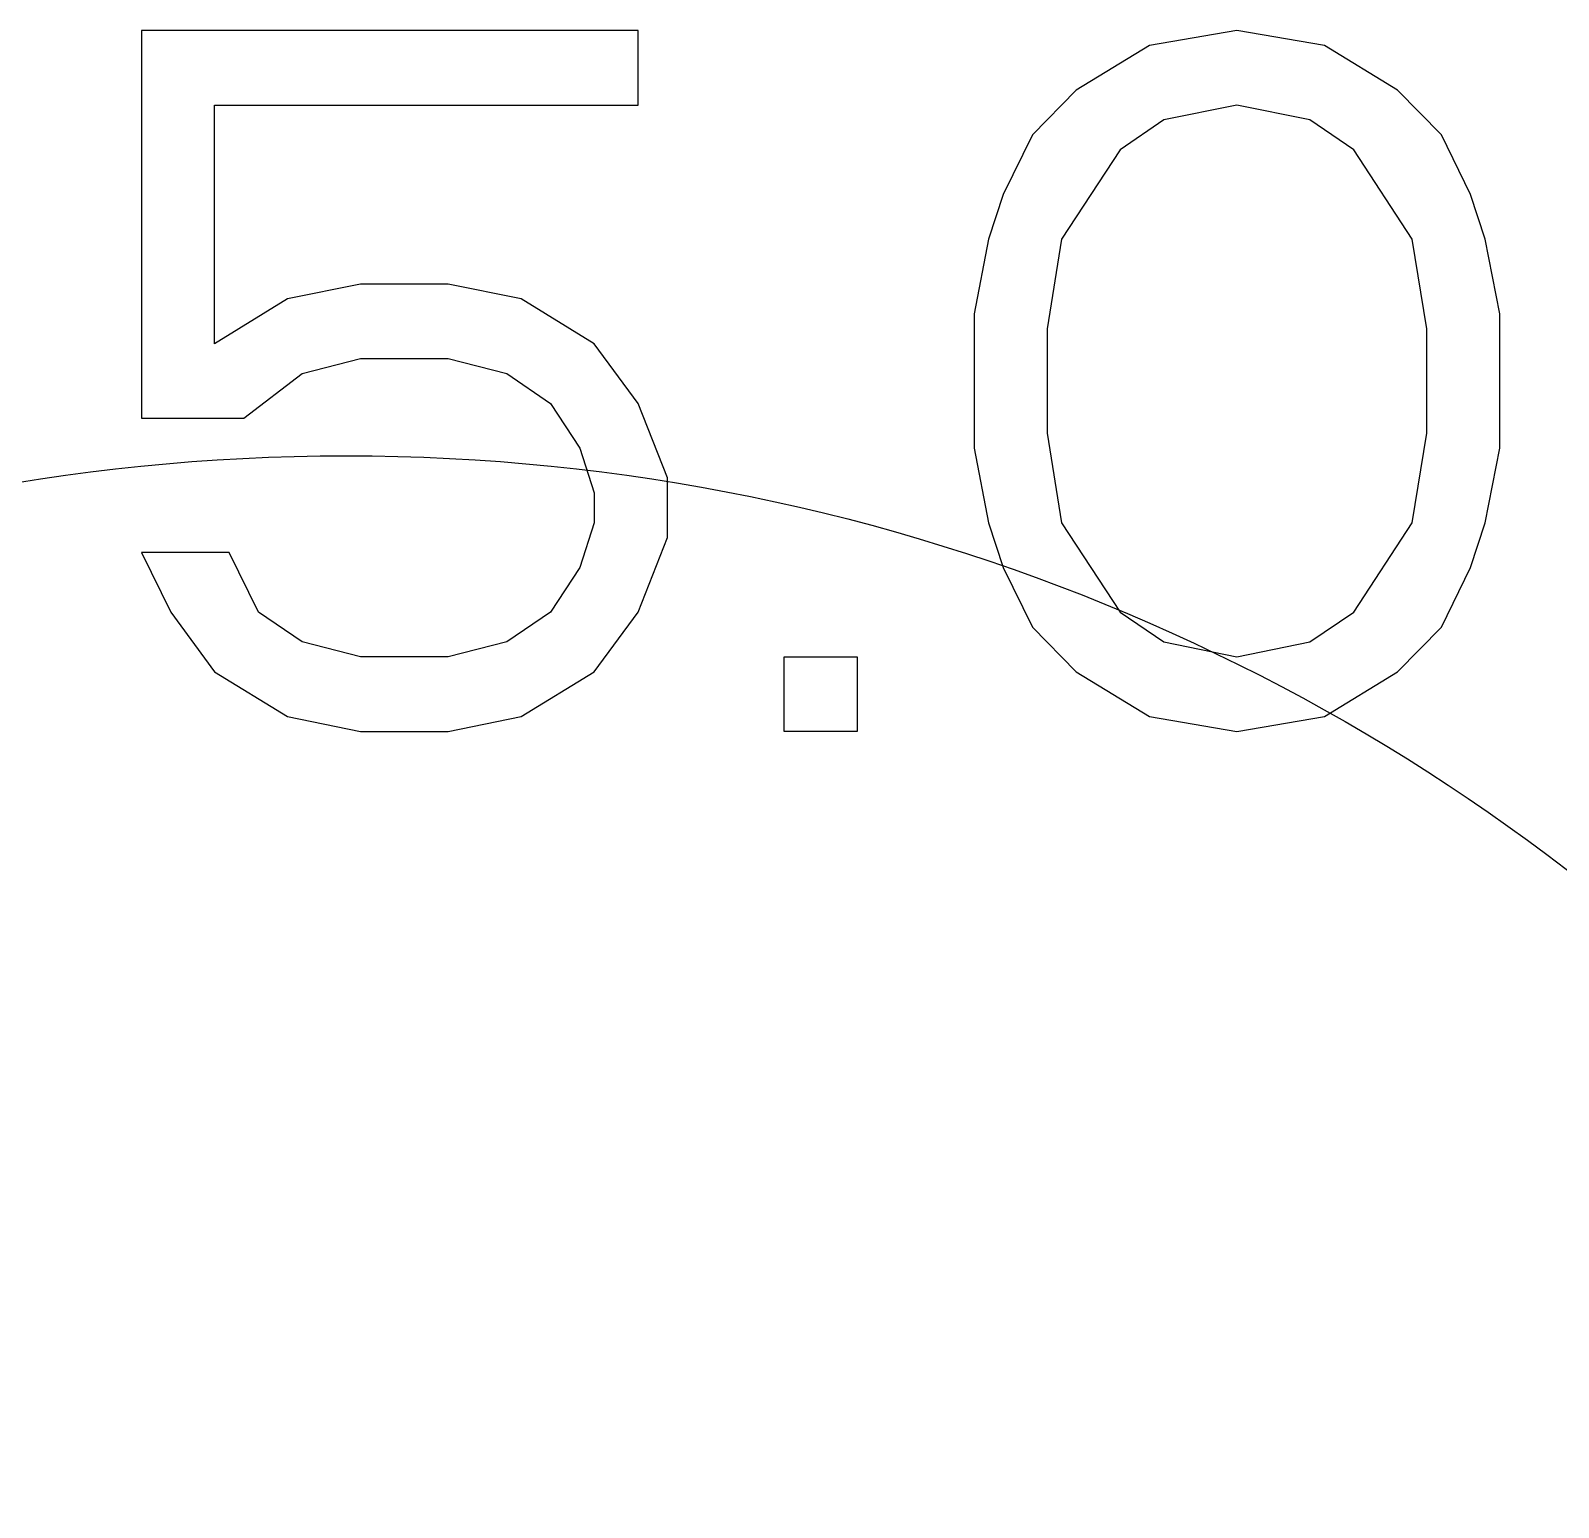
# Model space of a CAD drawing. Header units: millimetres. Extents: x 0 to 594, y 0 to 420.
# Drawn here: x 139.7 to 160.21, y 285.78 to 305.6 of the extents above; entities that cross this region are included whole.
import ezdxf

# ---------------------------------------------------------------- set-up
doc = ezdxf.new("R2010")
doc.units = ezdxf.units.MM
doc.header["$LTSCALE"] = 32.67
doc.layers.get('0').update_dxf_attribs({"linetype": 'CONTINUOUS'})
doc.layers.add('ASSEM_MEM', color=7, linetype='CONTINUOUS')

msp = doc.modelspace()

# ---------------------------------------------------------------- linework, layer by layer
at = {"color": 7, "linetype": 'CONTINUOUS'}
msp.add_circle((143.938, 272.953), 26.941, dxfattribs=at)
at = {"layer": 'ASSEM_MEM', "color": 7, "linetype": 'CONTINUOUS'}
for p, q in [((141.193, 305.603), (141.193, 300.397)), ((147.858, 305.603), (141.193, 305.603)), ((147.858, 304.602), (147.858, 305.603)), ((155.896, 305.603), (154.72, 305.403)), ((157.072, 305.403), (155.896, 305.603)), ((154.72, 305.403), (153.739, 304.802)), ((158.052, 304.802), (157.072, 305.403)), ((153.739, 304.802), (153.151, 304.201)), ((158.64, 304.201), (158.052, 304.802)), ((142.173, 301.398), (142.173, 304.602)), ((142.173, 304.602), (147.858, 304.602)), ((155.896, 304.602), (154.916, 304.402)), ((156.876, 304.402), (155.896, 304.602)), ((154.916, 304.402), (154.328, 304.001)), ((157.464, 304.001), (156.876, 304.402)), ((153.151, 304.201), (152.759, 303.4)), ((159.033, 303.4), (158.64, 304.201)), ((154.328, 304.001), (153.543, 302.8)), ((158.248, 302.8), (157.464, 304.001)), ((152.759, 303.4), (152.563, 302.8)), ((159.229, 302.8), (159.033, 303.4)), ((152.563, 302.8), (152.367, 301.799)), ((153.543, 302.8), (153.347, 301.599)), ((158.444, 301.599), (158.248, 302.8)), ((159.425, 301.799), (159.229, 302.8)), ((144.133, 302.199), (143.153, 301.999)), ((145.31, 302.199), (144.133, 302.199)), ((146.29, 301.999), (145.31, 302.199)), ((143.153, 301.999), (142.173, 301.398)), ((147.27, 301.398), (146.29, 301.999)), ((152.367, 301.799), (152.367, 299.997)), ((159.425, 299.997), (159.425, 301.799)), ((153.347, 301.599), (153.347, 300.197)), ((158.444, 300.197), (158.444, 301.599)), ((147.858, 300.598), (147.27, 301.398)), ((143.349, 300.998), (144.133, 301.198)), ((144.133, 301.198), (145.31, 301.198)), ((145.31, 301.198), (146.094, 300.998)), ((142.565, 300.397), (143.349, 300.998)), ((146.094, 300.998), (146.682, 300.598)), ((146.682, 300.598), (147.074, 299.997)), ((148.25, 299.596), (147.858, 300.598)), ((141.193, 300.397), (142.565, 300.397)), ((153.347, 300.197), (153.543, 298.996)), ((158.248, 298.996), (158.444, 300.197)), ((147.074, 299.997), (147.27, 299.396)), ((152.367, 299.997), (152.563, 298.996)), ((159.229, 298.996), (159.425, 299.997)), ((148.25, 298.796), (148.25, 299.596)), ((147.27, 299.396), (147.27, 298.996)), ((147.27, 298.996), (147.074, 298.395)), ((152.563, 298.996), (152.759, 298.395)), ((153.543, 298.996), (154.328, 297.795)), ((157.464, 297.795), (158.248, 298.996)), ((159.033, 298.395), (159.229, 298.996)), ((147.858, 297.795), (148.25, 298.796)), ((142.369, 298.595), (141.193, 298.595)), ((141.193, 298.595), (141.585, 297.795)), ((142.761, 297.795), (142.369, 298.595)), ((147.074, 298.395), (146.682, 297.795)), ((152.759, 298.395), (153.151, 297.594)), ((158.64, 297.594), (159.033, 298.395)), ((141.585, 297.795), (142.173, 296.994)), ((143.349, 297.394), (142.761, 297.795)), ((146.682, 297.795), (146.094, 297.394)), ((147.27, 296.994), (147.858, 297.795)), ((154.328, 297.795), (154.916, 297.394)), ((156.876, 297.394), (157.464, 297.795)), ((153.151, 297.594), (153.739, 296.994)), ((158.052, 296.994), (158.64, 297.594)), ((144.133, 297.194), (143.349, 297.394)), ((146.094, 297.394), (145.31, 297.194)), ((154.916, 297.394), (155.896, 297.194)), ((155.896, 297.194), (156.876, 297.394)), ((145.31, 297.194), (144.133, 297.194)), ((149.819, 297.194), (150.799, 297.194)), ((149.819, 296.193), (149.819, 297.194)), ((150.799, 297.194), (150.799, 296.193)), ((142.173, 296.994), (143.153, 296.393)), ((146.29, 296.393), (147.27, 296.994)), ((153.739, 296.994), (154.72, 296.393)), ((157.072, 296.393), (158.052, 296.994)), ((143.153, 296.393), (144.133, 296.193)), ((145.31, 296.193), (146.29, 296.393)), ((154.72, 296.393), (155.896, 296.193)), ((155.896, 296.193), (157.072, 296.393)), ((144.133, 296.193), (145.31, 296.193)), ((150.799, 296.193), (149.819, 296.193))]:
    msp.add_line(p, q, dxfattribs=at)

doc.saveas('drawing.dxf')
